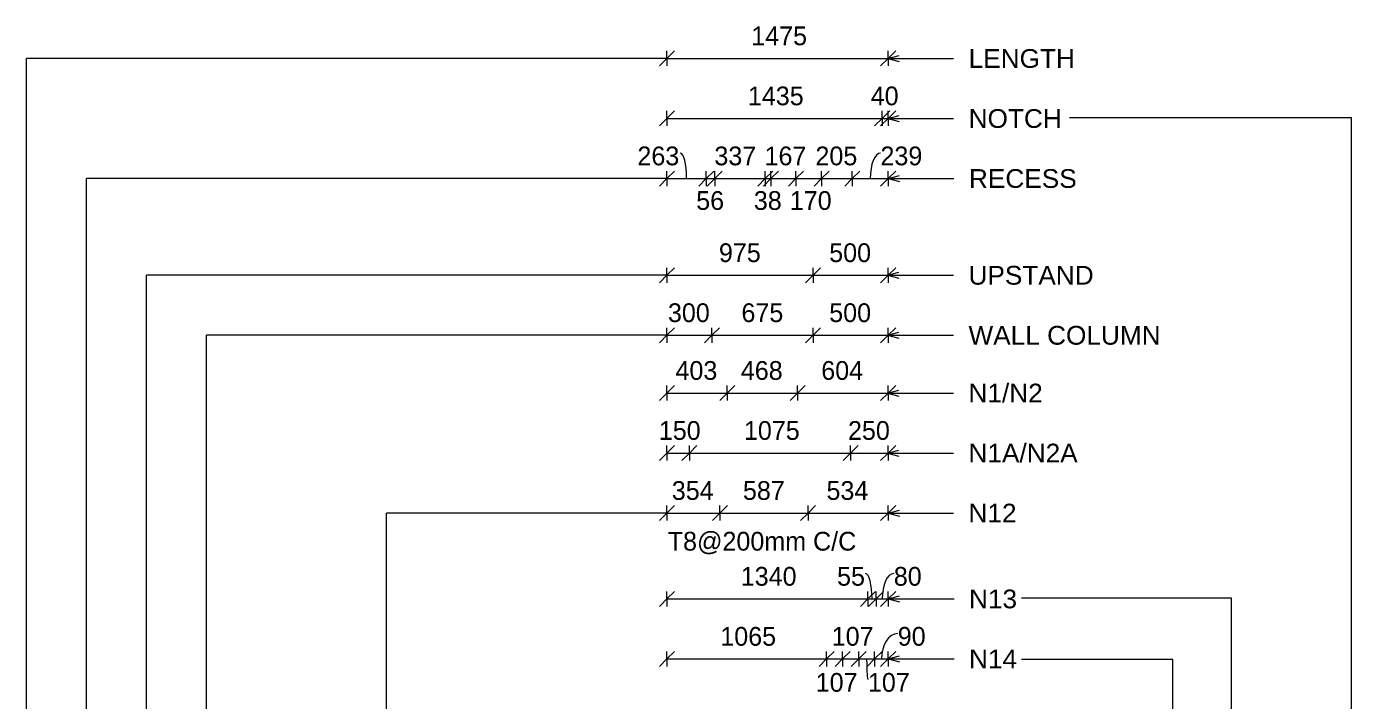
# Model space of a CAD drawing. Header units: millimetres. Extents: x -10946 to 4944, y -2802 to 10650.
# Drawn here: x -10731 to -1901, y 6158 to 10650 of the extents above; entities that cross this region are included whole.
import ezdxf

# ---------------------------------------------------------------- set-up
doc = ezdxf.new("R2010")
doc.units = ezdxf.units.MM
for name, color, linetype, lineweight in [('A-ANNO-DIMS', 211, 'Continuous', 9), ('A-ANNO-DIMS-50', 211, 'Continuous', 9), ('A-DETL-MBND', 5, 'Continuous', 18), ('G-ANNO-TEXT', 231, 'Continuous', 9)]:
    doc.layers.add(name, color=color, linetype=linetype, lineweight=lineweight)
doc.styles.add('Arial_1', font='arial.ttf', dxfattribs={"height": 125})
doc.styles.add('Nirmala UI Semilight', font='NirmalaS.ttf', dxfattribs={"height": 125})
doc.dimstyles.new('Arrow_Filled_-_2_5_NI_UI', dxfattribs={"dimscale": 304.8, "dimtxt": 130.920493, "dimasz": 0.328084, "dimexe": 0.164042, "dimexo": 0.0625, "dimgap": 0.164042, "dimtad": 1, "dimdec": 4, "dimzin": 0, "dimdsep": 46, "dimtxsty": 'Nirmala UI Semilight', "dimblk1": 'OBLIQUE', "dimblk2": 'OBLIQUE', "dimsah": 1, "dimcen": 0.09, "dimazin": 0, "dimtfac": 1, "dimtdec": 4, "dimtix": 1, "dimtmove": 0, "dimatfit": 3, "dimfxl": 0.164042, "dimfxlon": 1, "dimtvp": 1, "dimtolj": 1, "dimtzin": 0, "dimarcsym": 2})
doc.dimstyles.new('Arrow_Filled_-_2_5_NI_UI_1', dxfattribs={"dimscale": 304.8, "dimtxt": 130.920493, "dimasz": 0.328084, "dimexe": 0.164042, "dimexo": 0.0625, "dimgap": 0.164042, "dimtad": 1, "dimdec": 4, "dimzin": 0, "dimdsep": 46, "dimtxsty": 'Nirmala UI Semilight', "dimblk1": 'OBLIQUE', "dimblk2": 'OBLIQUE', "dimsah": 1, "dimcen": 0.09, "dimazin": 0, "dimtfac": 1, "dimtdec": 4, "dimtix": 1, "dimtmove": 2, "dimatfit": 3, "dimfxl": 0.164042, "dimfxlon": 1, "dimtvp": 1, "dimtolj": 1, "dimtzin": 0, "dimarcsym": 2})
doc.dimstyles.new('Arrow_Filled_-_2_5_NI_UI_2', dxfattribs={"dimscale": 304.8, "dimtxt": 130.920493, "dimasz": 0.328084, "dimexe": 0.164042, "dimexo": 0.0625, "dimgap": 0.164042, "dimtad": 1, "dimdec": 4, "dimzin": 0, "dimdsep": 46, "dimtxsty": 'Nirmala UI Semilight', "dimblk1": 'OBLIQUE', "dimblk2": 'OBLIQUE', "dimsah": 1, "dimcen": 0.09, "dimazin": 0, "dimtfac": 1, "dimtdec": 4, "dimtix": 1, "dimtmove": 1, "dimatfit": 3, "dimfxl": 0.164042, "dimfxlon": 1, "dimtvp": 1, "dimtolj": 1, "dimtzin": 0, "dimarcsym": 2})

# ---------------------------------------------------------------- blocks, each defined once
blk = doc.blocks.new('DIMBLOCK4-Elevation Front')
at = {"layer": 'A-ANNO-DIMS-50'}
for p, q in [((-6463.8, 6434.7), (-6413.8, 6484.7)), ((-6463.8, 6434.7), (-6463.8, 6484.7)), ((-5398.8, 6434.7), (-5348.8, 6484.7)), ((-5398.8, 6434.7), (-5398.8, 6484.7)), ((-6463.8, 6434.7), (-6513.8, 6384.7)), ((-6463.8, 6434.7), (-5398.8, 6434.7)), ((-6463.8, 6434.7), (-6463.8, 6384.7)), ((-5398.8, 6434.7), (-5448.8, 6384.7)), ((-5398.8, 6434.7), (-5398.8, 6384.7))]:
    blk.add_line(p, q, dxfattribs=at)
at = {"layer": 'A-ANNO-DIMS-50', "color": 0, "insert": (-6107.5, 6647.8), "char_height": 125, "width": 422.754, "attachment_point": 1, "line_spacing_factor": 1.142579, "style": 'Nirmala UI Semilight'}
blk.add_mtext('1065', dxfattribs=at)
blk = doc.blocks.new('_Oblique')
at = {"color": 0, "linetype": 'ByBlock', "lineweight": -2}
blk.add_line((-0.5, -0.5), (0.5, 0.5), dxfattribs=at)
blk = doc.blocks.new('DIMBLOCK5-Elevation Front')
at = {"layer": 'A-ANNO-DIMS-50'}
for p, q in [((-5398.8, 6434.7), (-5348.8, 6484.7)), ((-5398.8, 6434.7), (-5398.8, 6484.7)), ((-5292.2, 6434.7), (-5242.2, 6484.7)), ((-5292.2, 6434.7), (-5292.2, 6484.7)), ((-5398.8, 6434.7), (-5448.8, 6384.7)), ((-5398.8, 6434.7), (-5292.2, 6434.7)), ((-5398.8, 6434.7), (-5398.8, 6384.7)), ((-5292.2, 6434.7), (-5342.2, 6384.7)), ((-5292.2, 6434.7), (-5292.2, 6384.7))]:
    blk.add_line(p, q, dxfattribs=at)
at = {"layer": 'A-ANNO-DIMS-50', "color": 0, "insert": (-5471.7, 6340.9), "char_height": 125, "width": 302.783, "attachment_point": 1, "line_spacing_factor": 1.142579, "style": 'Nirmala UI Semilight'}
blk.add_mtext('107', dxfattribs=at)
blk = doc.blocks.new('DIMBLOCK6-Elevation Front')
at = {"layer": 'A-ANNO-DIMS-50'}
for p, q in [((-5292.2, 6434.7), (-5242.2, 6484.7)), ((-5292.2, 6434.7), (-5292.2, 6484.7)), ((-5185.4, 6434.7), (-5135.4, 6484.7)), ((-5185.4, 6434.7), (-5185.4, 6484.7)), ((-5292.2, 6434.7), (-5342.2, 6384.7)), ((-5292.2, 6434.7), (-5185.4, 6434.7)), ((-5292.2, 6434.7), (-5292.2, 6384.7)), ((-5185.4, 6434.7), (-5235.4, 6384.7)), ((-5185.4, 6434.7), (-5185.4, 6384.7))]:
    blk.add_line(p, q, dxfattribs=at)
at = {"layer": 'A-ANNO-DIMS-50', "color": 0, "insert": (-5365, 6647.8), "char_height": 125, "width": 302.783, "attachment_point": 1, "line_spacing_factor": 1.142579, "style": 'Nirmala UI Semilight'}
blk.add_mtext('107', dxfattribs=at)
blk = doc.blocks.new('DIMBLOCK7-Elevation Front')
at = {"layer": 'A-ANNO-DIMS-50'}
for p, q in [((-5185.4, 6434.7), (-5135.4, 6484.7)), ((-5185.4, 6434.7), (-5185.4, 6484.7)), ((-5078.8, 6434.7), (-5028.8, 6484.7)), ((-5078.8, 6434.7), (-5078.8, 6484.7)), ((-5185.4, 6434.7), (-5235.4, 6384.7)), ((-5185.4, 6434.7), (-5078.8, 6434.7)), ((-5185.4, 6434.7), (-5185.4, 6384.7)), ((-5078.8, 6434.7), (-5128.8, 6384.7)), ((-5078.8, 6434.7), (-5078.8, 6384.7))]:
    blk.add_line(p, q, dxfattribs=at)
blk.add_ellipse((-5123.7, 6434.7), major_axis=(0, 137.9), ratio=0.061144, start_param=1.570796, end_param=3.141593, dxfattribs=at)
at = {"layer": 'A-ANNO-DIMS-50', "color": 0, "insert": (-5123.7, 6340.9), "char_height": 125, "width": 302.783, "attachment_point": 1, "line_spacing_factor": 1.142579, "style": 'Nirmala UI Semilight'}
blk.add_mtext('107', dxfattribs=at)
blk = doc.blocks.new('DIMBLOCK8-Elevation Front')
at = {"layer": 'A-ANNO-DIMS-50'}
for p, q in [((-5078.8, 6434.7), (-5028.8, 6484.7)), ((-5078.8, 6434.7), (-5078.8, 6484.7)), ((-4988.8, 6434.7), (-4938.8, 6484.7)), ((-4988.8, 6434.7), (-4988.8, 6484.7)), ((-5078.8, 6434.7), (-5128.8, 6384.7)), ((-5078.8, 6434.7), (-4988.8, 6434.7)), ((-5078.8, 6434.7), (-5078.8, 6384.7)), ((-4988.8, 6434.7), (-5038.8, 6384.7)), ((-4988.8, 6434.7), (-4988.8, 6384.7))]:
    blk.add_line(p, q, dxfattribs=at)
blk.add_ellipse((-4924.9, 6434.7), major_axis=(0, 169), ratio=0.644337, start_param=0, end_param=1.570796, dxfattribs=at)
at = {"layer": 'A-ANNO-DIMS-50', "color": 0, "insert": (-4924.9, 6647.8), "char_height": 125, "width": 228.516, "attachment_point": 1, "line_spacing_factor": 1.142579, "style": 'Nirmala UI Semilight'}
blk.add_mtext('90', dxfattribs=at)
blk = doc.blocks.new('DIMBLOCK9-Elevation Front')
at = {"layer": 'A-ANNO-DIMS-50'}
for p, q in [((-6463.8, 6834.7), (-6513.8, 6784.7)), ((-6463.8, 6834.7), (-6413.8, 6884.7)), ((-6463.8, 6834.7), (-6463.8, 6884.7)), ((-6463.8, 6834.7), (-5124, 6834.7)), ((-6463.8, 6834.7), (-6463.8, 6784.7)), ((-5124, 6834.7), (-5174, 6784.7)), ((-5124, 6834.7), (-5074, 6884.7)), ((-5124, 6834.7), (-5124, 6884.7)), ((-5124, 6834.7), (-5124, 6784.7))]:
    blk.add_line(p, q, dxfattribs=at)
at = {"layer": 'A-ANNO-DIMS-50', "color": 0, "insert": (-5971.2, 7047.8), "char_height": 125, "width": 425.611, "attachment_point": 1, "line_spacing_factor": 1.142579, "style": 'Nirmala UI Semilight'}
blk.add_mtext('1340', dxfattribs=at)
blk = doc.blocks.new('DIMBLOCK10-Elevation Front')
at = {"layer": 'A-ANNO-DIMS-50'}
for p, q in [((-5124, 6834.7), (-5174, 6784.7)), ((-5124, 6834.7), (-5074, 6884.7)), ((-5124, 6834.7), (-5124, 6884.7)), ((-5124, 6834.7), (-5068.8, 6834.7)), ((-5124, 6834.7), (-5124, 6784.7)), ((-5068.8, 6834.7), (-5118.8, 6784.7)), ((-5068.8, 6834.7), (-5018.8, 6884.7)), ((-5068.8, 6834.7), (-5068.8, 6884.7)), ((-5068.8, 6834.7), (-5068.8, 6784.7))]:
    blk.add_line(p, q, dxfattribs=at)
blk.add_ellipse((-5138.8, 6834.7), major_axis=(0, 169), ratio=0.25111, start_param=4.712389, end_param=6.283185, dxfattribs=at)
at = {"layer": 'A-ANNO-DIMS-50', "color": 0, "insert": (-5329.3, 7047.8), "char_height": 125, "width": 228.516, "attachment_point": 1, "line_spacing_factor": 1.142579, "style": 'Nirmala UI Semilight'}
blk.add_mtext('55', dxfattribs=at)
blk = doc.blocks.new('DIMBLOCK11-Elevation Front')
at = {"layer": 'A-ANNO-DIMS-50'}
for p, q in [((-5068.8, 6834.7), (-5118.8, 6784.7)), ((-5068.8, 6834.7), (-5018.8, 6884.7)), ((-5068.8, 6834.7), (-5068.8, 6884.7)), ((-5068.8, 6834.7), (-4988.8, 6834.7)), ((-5068.8, 6834.7), (-5068.8, 6784.7)), ((-4988.8, 6834.7), (-5038.8, 6784.7)), ((-4988.8, 6834.7), (-4938.8, 6884.7)), ((-4988.8, 6834.7), (-4988.8, 6884.7)), ((-4988.8, 6834.7), (-4988.8, 6784.7))]:
    blk.add_line(p, q, dxfattribs=at)
blk.add_ellipse((-4951.3, 6834.7), major_axis=(0, 169), ratio=0.45881, start_param=0, end_param=1.570796, dxfattribs=at)
at = {"layer": 'A-ANNO-DIMS-50', "color": 0, "insert": (-4951.3, 7047.8), "char_height": 125, "width": 228.516, "attachment_point": 1, "line_spacing_factor": 1.142579, "style": 'Nirmala UI Semilight'}
blk.add_mtext('80', dxfattribs=at)
blk = doc.blocks.new('DIMBLOCK12-Elevation Front')
at = {"layer": 'A-ANNO-DIMS-50'}
for p, q in [((-6463.8, 7406.6), (-6413.8, 7456.6)), ((-6463.8, 7406.6), (-6463.8, 7456.6)), ((-6109.8, 7406.6), (-6059.8, 7456.6)), ((-6109.8, 7406.6), (-6109.8, 7456.6)), ((-6463.8, 7406.6), (-6513.8, 7356.6)), ((-6463.8, 7406.6), (-6109.8, 7406.6)), ((-6463.8, 7406.6), (-6463.8, 7356.6)), ((-6109.8, 7406.6), (-6159.8, 7356.6)), ((-6109.8, 7406.6), (-6109.8, 7356.6))]:
    blk.add_line(p, q, dxfattribs=at)
at = {"layer": 'A-ANNO-DIMS-50', "color": 0, "insert": (-6430.8, 7619.7), "char_height": 125, "width": 345.63, "attachment_point": 1, "line_spacing_factor": 1.142579, "style": 'Nirmala UI Semilight'}
blk.add_mtext('354', dxfattribs=at)
blk = doc.blocks.new('DIMBLOCK13-Elevation Front')
at = {"layer": 'A-ANNO-DIMS-50'}
for p, q in [((-6109.8, 7406.6), (-6059.8, 7456.6)), ((-6109.8, 7406.6), (-6109.8, 7456.6)), ((-5522.7, 7406.6), (-5472.7, 7456.6)), ((-5522.7, 7406.6), (-5522.7, 7456.6)), ((-6109.8, 7406.6), (-6159.8, 7356.6)), ((-6109.8, 7406.6), (-5522.7, 7406.6)), ((-6109.8, 7406.6), (-6109.8, 7356.6)), ((-5522.7, 7406.6), (-5572.7, 7356.6)), ((-5522.7, 7406.6), (-5522.7, 7356.6))]:
    blk.add_line(p, q, dxfattribs=at)
at = {"layer": 'A-ANNO-DIMS-50', "color": 0, "char_height": 125, "attachment_point": 1, "line_spacing_factor": 1.142579, "style": 'Nirmala UI Semilight'}
for s, insert, width in [('587', (-5956.7, 7619.7), 337.061), ('T8@200mm C/C', (-6457.8, 7281.7), 1539.625)]:
    blk.add_mtext(s, dxfattribs=dict(at, insert=insert, width=width))
blk = doc.blocks.new('DIMBLOCK14-Elevation Front')
at = {"layer": 'A-ANNO-DIMS-50'}
for p, q in [((-5522.7, 7406.6), (-5472.7, 7456.6)), ((-5522.7, 7406.6), (-5522.7, 7456.6)), ((-4988.8, 7406.6), (-4938.8, 7456.6)), ((-4988.8, 7406.6), (-4988.8, 7456.6)), ((-5522.7, 7406.6), (-5572.7, 7356.6)), ((-5522.7, 7406.6), (-4988.8, 7406.6)), ((-5522.7, 7406.6), (-5522.7, 7356.6)), ((-4988.8, 7406.6), (-5038.8, 7356.6)), ((-4988.8, 7406.6), (-4988.8, 7356.6))]:
    blk.add_line(p, q, dxfattribs=at)
at = {"layer": 'A-ANNO-DIMS-50', "color": 0, "insert": (-5399.8, 7619.7), "char_height": 125, "width": 345.63, "attachment_point": 1, "line_spacing_factor": 1.142579, "style": 'Nirmala UI Semilight'}
blk.add_mtext('534', dxfattribs=at)
blk = doc.blocks.new('DIMBLOCK15-Elevation Front')
at = {"layer": 'A-ANNO-DIMS-50'}
for p, q in [((-6463.8, 7806.6), (-6513.8, 7756.6)), ((-6463.8, 7806.6), (-6413.8, 7856.6)), ((-6463.8, 7806.6), (-6463.8, 7856.6)), ((-6463.8, 7806.6), (-6313.8, 7806.6)), ((-6463.8, 7806.6), (-6463.8, 7756.6)), ((-6313.8, 7806.6), (-6363.8, 7756.6)), ((-6313.8, 7806.6), (-6263.8, 7856.6)), ((-6313.8, 7806.6), (-6313.8, 7856.6)), ((-6313.8, 7806.6), (-6313.8, 7756.6))]:
    blk.add_line(p, q, dxfattribs=at)
at = {"layer": 'A-ANNO-DIMS-50', "color": 0, "insert": (-6517.3, 8019.7), "char_height": 125, "width": 308.496, "attachment_point": 1, "line_spacing_factor": 1.142579, "style": 'Nirmala UI Semilight'}
blk.add_mtext('150', dxfattribs=at)
blk = doc.blocks.new('DIMBLOCK16-Elevation Front')
at = {"layer": 'A-ANNO-DIMS-50'}
for p, q in [((-6313.8, 7806.6), (-6363.8, 7756.6)), ((-6313.8, 7806.6), (-6263.8, 7856.6)), ((-6313.8, 7806.6), (-6313.8, 7856.6)), ((-6313.8, 7806.6), (-5238.8, 7806.6)), ((-6313.8, 7806.6), (-6313.8, 7756.6)), ((-5238.8, 7806.6), (-5288.8, 7756.6)), ((-5238.8, 7806.6), (-5188.8, 7856.6)), ((-5238.8, 7806.6), (-5238.8, 7856.6)), ((-5238.8, 7806.6), (-5238.8, 7756.6))]:
    blk.add_line(p, q, dxfattribs=at)
at = {"layer": 'A-ANNO-DIMS-50', "color": 0, "insert": (-5950.1, 8019.7), "char_height": 125, "width": 417.041, "attachment_point": 1, "line_spacing_factor": 1.142579, "style": 'Nirmala UI Semilight'}
blk.add_mtext('1075', dxfattribs=at)
blk = doc.blocks.new('DIMBLOCK17-Elevation Front')
at = {"layer": 'A-ANNO-DIMS-50'}
for p, q in [((-5238.8, 7806.6), (-5288.8, 7756.6)), ((-5238.8, 7806.6), (-5188.8, 7856.6)), ((-5238.8, 7806.6), (-5238.8, 7856.6)), ((-5238.8, 7806.6), (-4988.8, 7806.6)), ((-5238.8, 7806.6), (-5238.8, 7756.6)), ((-4988.8, 7806.6), (-5038.8, 7756.6)), ((-4988.8, 7806.6), (-4938.8, 7856.6)), ((-4988.8, 7806.6), (-4988.8, 7856.6)), ((-4988.8, 7806.6), (-4988.8, 7756.6))]:
    blk.add_line(p, q, dxfattribs=at)
at = {"layer": 'A-ANNO-DIMS-50', "color": 0, "insert": (-5256.6, 8019.7), "char_height": 125, "width": 342.774, "attachment_point": 1, "line_spacing_factor": 1.142579, "style": 'Nirmala UI Semilight'}
blk.add_mtext('250', dxfattribs=at)
blk = doc.blocks.new('DIMBLOCK18-Elevation Front')
at = {"layer": 'A-ANNO-DIMS-50'}
for p, q in [((-6463.8, 8206.6), (-6413.8, 8256.6)), ((-6463.8, 8206.6), (-6463.8, 8256.6)), ((-6060.8, 8206.6), (-6010.8, 8256.6)), ((-6060.8, 8206.6), (-6060.8, 8256.6)), ((-6463.8, 8206.6), (-6513.8, 8156.6)), ((-6463.8, 8206.6), (-6060.8, 8206.6)), ((-6463.8, 8206.6), (-6463.8, 8156.6)), ((-6060.8, 8206.6), (-6110.8, 8156.6)), ((-6060.8, 8206.6), (-6060.8, 8156.6))]:
    blk.add_line(p, q, dxfattribs=at)
at = {"layer": 'A-ANNO-DIMS-50', "color": 0, "insert": (-6406.3, 8419.7), "char_height": 125, "width": 345.63, "attachment_point": 1, "line_spacing_factor": 1.142579, "style": 'Nirmala UI Semilight'}
blk.add_mtext('403', dxfattribs=at)
blk = doc.blocks.new('DIMBLOCK19-Elevation Front')
at = {"layer": 'A-ANNO-DIMS-50'}
for p, q in [((-6060.8, 8206.6), (-6010.8, 8256.6)), ((-6060.8, 8206.6), (-6060.8, 8256.6)), ((-5592.8, 8206.6), (-5542.8, 8256.6)), ((-5592.8, 8206.6), (-5592.8, 8256.6)), ((-6060.8, 8206.6), (-6110.8, 8156.6)), ((-6060.8, 8206.6), (-5592.8, 8206.6)), ((-6060.8, 8206.6), (-6060.8, 8156.6)), ((-5592.8, 8206.6), (-5642.8, 8156.6)), ((-5592.8, 8206.6), (-5592.8, 8156.6))]:
    blk.add_line(p, q, dxfattribs=at)
at = {"layer": 'A-ANNO-DIMS-50', "color": 0, "insert": (-5970.8, 8419.7), "char_height": 125, "width": 345.63, "attachment_point": 1, "line_spacing_factor": 1.142579, "style": 'Nirmala UI Semilight'}
blk.add_mtext('468', dxfattribs=at)
blk = doc.blocks.new('DIMBLOCK20-Elevation Front')
at = {"layer": 'A-ANNO-DIMS-50'}
for p, q in [((-5592.8, 8206.6), (-5542.8, 8256.6)), ((-5592.8, 8206.6), (-5592.8, 8256.6)), ((-4988.8, 8206.6), (-4938.8, 8256.6)), ((-4988.8, 8206.6), (-4988.8, 8256.6)), ((-5592.8, 8206.6), (-5642.8, 8156.6)), ((-5592.8, 8206.6), (-4988.8, 8206.6)), ((-5592.8, 8206.6), (-5592.8, 8156.6)), ((-4988.8, 8206.6), (-5038.8, 8156.6)), ((-4988.8, 8206.6), (-4988.8, 8156.6))]:
    blk.add_line(p, q, dxfattribs=at)
at = {"layer": 'A-ANNO-DIMS-50', "color": 0, "insert": (-5434.8, 8419.7), "char_height": 125, "width": 345.63, "attachment_point": 1, "line_spacing_factor": 1.142579, "style": 'Nirmala UI Semilight'}
blk.add_mtext('604', dxfattribs=at)
blk = doc.blocks.new('DIMBLOCK21-Elevation Front')
at = {"layer": 'A-ANNO-DIMS-50'}
for p, q in [((-6463.8, 8591.5), (-6513.8, 8541.5)), ((-6463.8, 8591.5), (-6413.8, 8641.5)), ((-6463.8, 8591.5), (-6463.8, 8641.5)), ((-6463.8, 8591.5), (-6163.8, 8591.5)), ((-6463.8, 8591.5), (-6463.8, 8541.5)), ((-6163.8, 8591.5), (-6213.8, 8541.5)), ((-6163.8, 8591.5), (-6113.8, 8641.5)), ((-6163.8, 8591.5), (-6163.8, 8641.5)), ((-6163.8, 8591.5), (-6163.8, 8541.5))]:
    blk.add_line(p, q, dxfattribs=at)
at = {"layer": 'A-ANNO-DIMS-50', "color": 0, "insert": (-6456.6, 8804.6), "char_height": 125, "width": 342.774, "attachment_point": 1, "line_spacing_factor": 1.142579, "style": 'Nirmala UI Semilight'}
blk.add_mtext('300', dxfattribs=at)
blk = doc.blocks.new('DIMBLOCK22-Elevation Front')
at = {"layer": 'A-ANNO-DIMS-50'}
for p, q in [((-6163.8, 8591.5), (-6213.8, 8541.5)), ((-6163.8, 8591.5), (-6113.8, 8641.5)), ((-6163.8, 8591.5), (-6163.8, 8641.5)), ((-6163.8, 8591.5), (-5488.8, 8591.5)), ((-6163.8, 8591.5), (-6163.8, 8541.5)), ((-5488.8, 8591.5), (-5538.8, 8541.5)), ((-5488.8, 8591.5), (-5438.8, 8641.5)), ((-5488.8, 8591.5), (-5488.8, 8641.5)), ((-5488.8, 8591.5), (-5488.8, 8541.5))]:
    blk.add_line(p, q, dxfattribs=at)
at = {"layer": 'A-ANNO-DIMS-50', "color": 0, "insert": (-5966.7, 8804.6), "char_height": 125, "width": 337.061, "attachment_point": 1, "line_spacing_factor": 1.142579, "style": 'Nirmala UI Semilight'}
blk.add_mtext('675', dxfattribs=at)
blk = doc.blocks.new('DIMBLOCK23-Elevation Front')
at = {"layer": 'A-ANNO-DIMS-50'}
for p, q in [((-5488.8, 8591.5), (-5538.8, 8541.5)), ((-5488.8, 8591.5), (-5438.8, 8641.5)), ((-5488.8, 8591.5), (-5488.8, 8641.5)), ((-5488.8, 8591.5), (-4988.8, 8591.5)), ((-5488.8, 8591.5), (-5488.8, 8541.5)), ((-4988.8, 8591.5), (-5038.8, 8541.5)), ((-4988.8, 8591.5), (-4938.8, 8641.5)), ((-4988.8, 8591.5), (-4988.8, 8641.5)), ((-4988.8, 8591.5), (-4988.8, 8541.5))]:
    blk.add_line(p, q, dxfattribs=at)
at = {"layer": 'A-ANNO-DIMS-50', "color": 0, "insert": (-5381.6, 8804.6), "char_height": 125, "width": 342.774, "attachment_point": 1, "line_spacing_factor": 1.142579, "style": 'Nirmala UI Semilight'}
blk.add_mtext('500', dxfattribs=at)
blk = doc.blocks.new('DIMBLOCK24-Elevation Front')
at = {"layer": 'A-ANNO-DIMS-50'}
for p, q in [((-6463.8, 9636.5), (-6513.8, 9586.5)), ((-6463.8, 9636.5), (-6413.8, 9686.5)), ((-6463.8, 9636.5), (-6463.8, 9686.5)), ((-6463.8, 9636.5), (-6200.8, 9636.5)), ((-6463.8, 9636.5), (-6463.8, 9586.5)), ((-6200.8, 9636.5), (-6250.8, 9586.5)), ((-6200.8, 9636.5), (-6150.8, 9686.5)), ((-6200.8, 9636.5), (-6200.8, 9686.5)), ((-6200.8, 9636.5), (-6200.8, 9586.5))]:
    blk.add_line(p, q, dxfattribs=at)
blk.add_ellipse((-6374.2, 9636.5), major_axis=(0, 169), ratio=0.24829, start_param=4.712389, end_param=6.283185, dxfattribs=at)
at = {"layer": 'A-ANNO-DIMS-50', "color": 0, "insert": (-6659.9, 9849.6), "char_height": 125, "width": 342.774, "attachment_point": 1, "line_spacing_factor": 1.142579, "style": 'Nirmala UI Semilight'}
blk.add_mtext('263', dxfattribs=at)
blk = doc.blocks.new('DIMBLOCK25-Elevation Front')
at = {"layer": 'A-ANNO-DIMS-50'}
for p, q in [((-6200.8, 9636.5), (-6250.8, 9586.5)), ((-6200.8, 9636.5), (-6150.8, 9686.5)), ((-6200.8, 9636.5), (-6200.8, 9686.5)), ((-6200.8, 9636.5), (-6144.9, 9636.5)), ((-6200.8, 9636.5), (-6200.8, 9586.5)), ((-6144.9, 9636.5), (-6194.9, 9586.5)), ((-6144.9, 9636.5), (-6094.9, 9686.5)), ((-6144.9, 9636.5), (-6144.9, 9686.5)), ((-6144.9, 9636.5), (-6144.9, 9586.5))]:
    blk.add_line(p, q, dxfattribs=at)
at = {"layer": 'A-ANNO-DIMS-50', "color": 0, "insert": (-6268.1, 9552.3), "char_height": 125, "width": 228.516, "attachment_point": 1, "line_spacing_factor": 1.142579, "style": 'Nirmala UI Semilight'}
blk.add_mtext('56', dxfattribs=at)
blk = doc.blocks.new('DIMBLOCK26-Elevation Front')
at = {"layer": 'A-ANNO-DIMS-50'}
for p, q in [((-6144.9, 9636.5), (-6194.9, 9586.5)), ((-6144.9, 9636.5), (-6094.9, 9686.5)), ((-6144.9, 9636.5), (-6144.9, 9686.5)), ((-6144.9, 9636.5), (-5808, 9636.5)), ((-6144.9, 9636.5), (-6144.9, 9586.5)), ((-5808, 9636.5), (-5858, 9586.5)), ((-5808, 9636.5), (-5758, 9686.5)), ((-5808, 9636.5), (-5808, 9686.5)), ((-5808, 9636.5), (-5808, 9586.5))]:
    blk.add_line(p, q, dxfattribs=at)
at = {"layer": 'A-ANNO-DIMS-50', "color": 0, "insert": (-6146.9, 9849.6), "char_height": 125, "width": 337.061, "attachment_point": 1, "line_spacing_factor": 1.142579, "style": 'Nirmala UI Semilight'}
blk.add_mtext('337', dxfattribs=at)
blk = doc.blocks.new('DIMBLOCK27-Elevation Front')
at = {"layer": 'A-ANNO-DIMS-50'}
for p, q in [((-5808, 9636.5), (-5858, 9586.5)), ((-5769.9, 9636.5), (-5819.9, 9586.5)), ((-5808, 9636.5), (-5758, 9686.5)), ((-5808, 9636.5), (-5808, 9686.5)), ((-5808, 9636.5), (-5769.9, 9636.5)), ((-5808, 9636.5), (-5808, 9586.5)), ((-5769.9, 9636.5), (-5719.9, 9686.5)), ((-5769.9, 9636.5), (-5769.9, 9686.5)), ((-5769.9, 9636.5), (-5769.9, 9586.5))]:
    blk.add_line(p, q, dxfattribs=at)
at = {"layer": 'A-ANNO-DIMS-50', "color": 0, "insert": (-5884.2, 9552.3), "char_height": 125, "width": 228.516, "attachment_point": 1, "line_spacing_factor": 1.142579, "style": 'Nirmala UI Semilight'}
blk.add_mtext('38', dxfattribs=at)
blk = doc.blocks.new('DIMBLOCK28-Elevation Front')
at = {"layer": 'A-ANNO-DIMS-50'}
for p, q in [((-5769.9, 9636.5), (-5819.9, 9586.5)), ((-5769.9, 9636.5), (-5719.9, 9686.5)), ((-5769.9, 9636.5), (-5769.9, 9686.5)), ((-5769.9, 9636.5), (-5603.2, 9636.5)), ((-5769.9, 9636.5), (-5769.9, 9586.5)), ((-5603.2, 9636.5), (-5653.2, 9586.5)), ((-5603.2, 9636.5), (-5553.2, 9686.5)), ((-5603.2, 9636.5), (-5603.2, 9686.5)), ((-5603.2, 9636.5), (-5603.2, 9586.5))]:
    blk.add_line(p, q, dxfattribs=at)
at = {"layer": 'A-ANNO-DIMS-50', "color": 0, "insert": (-5812.7, 9849.6), "char_height": 125, "width": 302.783, "attachment_point": 1, "line_spacing_factor": 1.142579, "style": 'Nirmala UI Semilight'}
blk.add_mtext('167', dxfattribs=at)
blk = doc.blocks.new('DIMBLOCK29-Elevation Front')
at = {"layer": 'A-ANNO-DIMS-50'}
for p, q in [((-5603.2, 9636.5), (-5653.2, 9586.5)), ((-5603.2, 9636.5), (-5553.2, 9686.5)), ((-5603.2, 9636.5), (-5603.2, 9686.5)), ((-5603.2, 9636.5), (-5433, 9636.5)), ((-5603.2, 9636.5), (-5603.2, 9586.5)), ((-5433, 9636.5), (-5483, 9586.5)), ((-5433, 9636.5), (-5383, 9686.5)), ((-5433, 9636.5), (-5433, 9686.5)), ((-5433, 9636.5), (-5433, 9586.5))]:
    blk.add_line(p, q, dxfattribs=at)
at = {"layer": 'A-ANNO-DIMS-50', "color": 0, "insert": (-5644.3, 9552.3), "char_height": 125, "width": 302.783, "attachment_point": 1, "line_spacing_factor": 1.142579, "style": 'Nirmala UI Semilight'}
blk.add_mtext('170', dxfattribs=at)
blk = doc.blocks.new('DIMBLOCK30-Elevation Front')
at = {"layer": 'A-ANNO-DIMS-50'}
for p, q in [((-5433, 9636.5), (-5483, 9586.5)), ((-5433, 9636.5), (-5383, 9686.5)), ((-5433, 9636.5), (-5433, 9686.5)), ((-5433, 9636.5), (-5228.2, 9636.5)), ((-5433, 9636.5), (-5433, 9586.5)), ((-5228.2, 9636.5), (-5278.2, 9586.5)), ((-5228.2, 9636.5), (-5178.2, 9686.5)), ((-5228.2, 9636.5), (-5228.2, 9686.5)), ((-5228.2, 9636.5), (-5228.2, 9586.5))]:
    blk.add_line(p, q, dxfattribs=at)
at = {"layer": 'A-ANNO-DIMS-50', "color": 0, "insert": (-5473.4, 9849.6), "char_height": 125, "width": 342.774, "attachment_point": 1, "line_spacing_factor": 1.142579, "style": 'Nirmala UI Semilight'}
blk.add_mtext('205', dxfattribs=at)
blk = doc.blocks.new('DIMBLOCK31-Elevation Front')
at = {"layer": 'A-ANNO-DIMS-50'}
for p, q in [((-5228.2, 9636.5), (-5278.2, 9586.5)), ((-5228.2, 9636.5), (-5178.2, 9686.5)), ((-5228.2, 9636.5), (-5228.2, 9686.5)), ((-5228.2, 9636.5), (-4988.8, 9636.5)), ((-5228.2, 9636.5), (-5228.2, 9586.5)), ((-4988.8, 9636.5), (-5038.8, 9586.5)), ((-4988.8, 9636.5), (-4938.8, 9686.5)), ((-4988.8, 9636.5), (-4988.8, 9686.5)), ((-4988.8, 9636.5), (-4988.8, 9586.5))]:
    blk.add_line(p, q, dxfattribs=at)
blk.add_ellipse((-5040.2, 9636.5), major_axis=(0, 169), ratio=0.404055, start_param=0, end_param=1.570796, dxfattribs=at)
at = {"layer": 'A-ANNO-DIMS-50', "color": 0, "insert": (-5040.2, 9849.6), "char_height": 125, "width": 342.774, "attachment_point": 1, "line_spacing_factor": 1.142579, "style": 'Nirmala UI Semilight'}
blk.add_mtext('239', dxfattribs=at)
blk = doc.blocks.new('DIMBLOCK32-Elevation Front')
at = {"layer": 'A-ANNO-DIMS-50'}
for p, q in [((-6463.8, 10036.5), (-6413.8, 10086.5)), ((-6463.8, 10036.5), (-6463.8, 10086.5)), ((-5028.8, 10036.5), (-4978.8, 10086.5)), ((-5028.8, 10036.5), (-5028.8, 10086.5)), ((-6463.8, 10036.5), (-6513.8, 9986.5)), ((-6463.8, 10036.5), (-5028.8, 10036.5)), ((-6463.8, 10036.5), (-6463.8, 9986.5)), ((-5028.8, 10036.5), (-5078.8, 9986.5)), ((-5028.8, 10036.5), (-5028.8, 9986.5))]:
    blk.add_line(p, q, dxfattribs=at)
at = {"layer": 'A-ANNO-DIMS-50', "color": 0, "insert": (-5923.6, 10249.6), "char_height": 125, "width": 425.611, "attachment_point": 1, "line_spacing_factor": 1.142579, "style": 'Nirmala UI Semilight'}
blk.add_mtext('1435', dxfattribs=at)
blk = doc.blocks.new('DIMBLOCK33-Elevation Front')
at = {"layer": 'A-ANNO-DIMS-50'}
for p, q in [((-5028.8, 10036.5), (-4978.8, 10086.5)), ((-5028.8, 10036.5), (-5028.8, 10086.5)), ((-4988.8, 10036.5), (-4938.8, 10086.5)), ((-4988.8, 10036.5), (-4988.8, 10086.5)), ((-5028.8, 10036.5), (-5078.8, 9986.5)), ((-4988.8, 10036.5), (-5038.8, 9986.5)), ((-5028.8, 10036.5), (-4988.8, 10036.5)), ((-5028.8, 10036.5), (-5028.8, 9986.5)), ((-4988.8, 10036.5), (-4988.8, 9986.5))]:
    blk.add_line(p, q, dxfattribs=at)
at = {"layer": 'A-ANNO-DIMS-50', "color": 0, "insert": (-5105.2, 10249.6), "char_height": 125, "width": 231.372, "attachment_point": 1, "line_spacing_factor": 1.142579, "style": 'Nirmala UI Semilight'}
blk.add_mtext('40', dxfattribs=at)
blk = doc.blocks.new('DIMBLOCK34-Elevation Front')
at = {"layer": 'A-ANNO-DIMS-50'}
for p, q in [((-6463.8, 10436.5), (-6513.8, 10386.5)), ((-6463.8, 10436.5), (-6413.8, 10486.5)), ((-6463.8, 10436.5), (-6463.8, 10486.5)), ((-6463.8, 10436.5), (-4988.8, 10436.5)), ((-6463.8, 10436.5), (-6463.8, 10386.5)), ((-4988.8, 10436.5), (-5038.8, 10386.5)), ((-4988.8, 10436.5), (-4938.8, 10486.5)), ((-4988.8, 10436.5), (-4988.8, 10486.5)), ((-4988.8, 10436.5), (-4988.8, 10386.5))]:
    blk.add_line(p, q, dxfattribs=at)
at = {"layer": 'A-ANNO-DIMS-50', "color": 0, "insert": (-5901.3, 10649.6), "char_height": 125, "width": 419.898, "attachment_point": 1, "line_spacing_factor": 1.142579, "style": 'Nirmala UI Semilight'}
blk.add_mtext('1475', dxfattribs=at)
blk = doc.blocks.new('DIMBLOCK109-Elevation Front')
at = {"layer": 'A-ANNO-DIMS-50'}
for p, q in [((-6463.8, 8991.5), (-6413.8, 9041.5)), ((-6463.8, 8991.5), (-6463.8, 9041.5)), ((-5488.8, 8991.5), (-5438.8, 9041.5)), ((-5488.8, 8991.5), (-5488.8, 9041.5)), ((-6463.8, 8991.5), (-6513.8, 8941.5)), ((-6463.8, 8991.5), (-5488.8, 8991.5)), ((-6463.8, 8991.5), (-6463.8, 8941.5)), ((-5488.8, 8991.5), (-5538.8, 8941.5)), ((-5488.8, 8991.5), (-5488.8, 8941.5))]:
    blk.add_line(p, q, dxfattribs=at)
at = {"layer": 'A-ANNO-DIMS-50', "color": 0, "insert": (-6116.7, 9204.6), "char_height": 125, "width": 337.061, "attachment_point": 1, "line_spacing_factor": 1.142579, "style": 'Nirmala UI Semilight'}
blk.add_mtext('975', dxfattribs=at)
blk = doc.blocks.new('DIMBLOCK110-Elevation Front')
at = {"layer": 'A-ANNO-DIMS-50'}
for p, q in [((-5488.8, 8991.5), (-5438.8, 9041.5)), ((-5488.8, 8991.5), (-5488.8, 9041.5)), ((-4988.8, 8991.5), (-4938.8, 9041.5)), ((-4988.8, 8991.5), (-4988.8, 9041.5)), ((-5488.8, 8991.5), (-5538.8, 8941.5)), ((-5488.8, 8991.5), (-4988.8, 8991.5)), ((-5488.8, 8991.5), (-5488.8, 8941.5)), ((-4988.8, 8991.5), (-5038.8, 8941.5)), ((-4988.8, 8991.5), (-4988.8, 8941.5))]:
    blk.add_line(p, q, dxfattribs=at)
at = {"layer": 'A-ANNO-DIMS-50', "color": 0, "insert": (-5381.6, 9204.6), "char_height": 125, "width": 342.774, "attachment_point": 1, "line_spacing_factor": 1.142579, "style": 'Nirmala UI Semilight'}
blk.add_mtext('500', dxfattribs=at)

msp = doc.modelspace()

# ---------------------------------------------------------------- linework, layer by layer
at = {"layer": 'A-DETL-MBND'}
for p, q in [((-10731.44889, 3700), (-10731.44889, 10436.46419)), ((-6463.80383, 10436.46419), (-10731.44889, 10436.46419)), ((-1900.87287, 10040), (-3780.87287, 10040)), ((-1900.87287, 3700), (-1900.87287, 10040)), ((-10331.44889, 3700), (-10331.44889, 9636.46419)), ((-6463.80383, 9636.46419), (-10331.44889, 9636.46419)), ((-9931.44889, 3700), (-9931.44889, 8991.46419)), ((-6463.80383, 8991.46419), (-9931.44889, 8991.46419)), ((-9531.44889, 3700), (-9531.44889, 8591.46419)), ((-6463.80383, 8591.46419), (-9531.44889, 8591.46419)), ((-8331.44889, 3700), (-8331.44889, 7406.62863)), ((-6463.80383, 7406.62863), (-8331.44889, 7406.62863)), ((-2700.87287, 6840), (-4100.87287, 6840)), ((-2700.87287, 3700), (-2700.87287, 6840)), ((-3091.44889, 6430), (-4100.87287, 6430)), ((-3091.44889, 3700), (-3091.44889, 6430))]:
    msp.add_line(p, q, dxfattribs=at)
at = {"layer": 'G-ANNO-TEXT', "color": 7}
for p, q in [((-4991.30874, 10436.41097), (-4916.30895, 10456.50795)), ((-4991.30874, 10436.41097), (-4552.46347, 10436.41556)), ((-4991.30874, 10436.41097), (-4916.30853, 10416.31557)), ((-4991.30456, 10036.41097), (-4916.30477, 10056.50795)), ((-4991.30456, 10036.41097), (-4552.45929, 10036.41556)), ((-4991.30456, 10036.41097), (-4916.30435, 10016.31557)), ((-4989.11288, 9636.41097), (-4914.11309, 9656.50795)), ((-4989.11288, 9636.41097), (-4550.26761, 9636.41556)), ((-4989.11288, 9636.41097), (-4914.11267, 9616.31557)), ((-4992.38995, 8991.56722), (-4917.39016, 9011.6642)), ((-4992.38995, 8991.56722), (-4553.54468, 8991.57181)), ((-4992.38995, 8991.56722), (-4917.38974, 8971.47182)), ((-4992.38995, 8591.56722), (-4917.39016, 8611.6642)), ((-4992.38995, 8591.56722), (-4553.54468, 8591.57181)), ((-4992.38995, 8591.56722), (-4917.38974, 8571.47182)), ((-4992.38577, 8206.56722), (-4917.38598, 8226.6642)), ((-4992.38577, 8206.56722), (-4553.54003, 8206.57181)), ((-4992.38577, 8206.56722), (-4917.38556, 8186.47182)), ((-4992.38159, 7806.56722), (-4917.3818, 7826.6642)), ((-4992.38159, 7806.56722), (-4553.53585, 7806.57181)), ((-4992.38159, 7806.56722), (-4917.38138, 7786.47182)), ((-4987.99948, 7406.56727), (-4912.99969, 7426.66424)), ((-4987.99948, 7406.56727), (-4553.53168, 7406.57181)), ((-4987.99948, 7406.56727), (-4912.99927, 7386.47186)), ((-4988.84218, 6834.70211), (-4913.84239, 6854.79908)), ((-4988.84218, 6834.70211), (-4549.99645, 6834.70669)), ((-4988.84218, 6834.70211), (-4913.84197, 6814.6067)), ((-4988.84218, 6434.70211), (-4913.84239, 6454.79908)), ((-4988.84218, 6434.70211), (-4549.99645, 6434.70669)), ((-4988.84218, 6434.70211), (-4913.84197, 6414.6067))]:
    msp.add_line(p, q, dxfattribs=at)

# ---------------------------------------------------------------- texts
at = {"layer": 'G-ANNO-TEXT', "color": 7, "char_height": 125, "attachment_point": 1, "rotation": 0.000598648, "style": 'Arial_1'}
for s, insert, width in [('LENGTH', (-4452.46412, 10498.9166), 857.805625), ('NOTCH', (-4452.45995, 10098.9166), 753.58625), ('RECESS', (-4450.26827, 9698.9166), 865.8225), ('UPSTAND', (-4453.54534, 9054.07285), 1010.12625), ('WALL COLUMN', (-4453.54534, 8654.07285), 1551.2653125), ('N1/N2', (-4453.54069, 8269.07285), 597.2571875), ('N1A/N2A', (-4453.53651, 7869.07285), 877.8478125), ('N12', (-4453.53233, 7469.07285), 384.81), ('N13', (-4449.9971, 6897.20774), 384.81), ('N14', (-4449.9971, 6497.20774), 384.81)]:
    msp.add_mtext(s, dxfattribs=dict(at, insert=insert, width=width))

# ---------------------------------------------------------------- dimensions: what is measured, and where the dimension line sits
at = {"layer": 'A-ANNO-DIMS'}
for base, p1, p2, override, picture, middle in [((-4988.80383, 10436.46419), (-6463.80383, 10386.46419), (-4988.80383, 10386.46419), {"dimpost": '<>', "dimfxl": 1475}, 'DIMBLOCK34-Elevation Front', (-5726.30383, 10551.40492)), ((-5028.80383, 10036.46419), (-6463.80383, 9986.46419), (-5028.80383, 9986.46419), {"dimpost": '<>', "dimfxl": 1435}, 'DIMBLOCK32-Elevation Front', (-5746.30383, 10151.4485)), ((-4988.80383, 10036.46419), (-5028.80383, 9986.46419), (-4988.80383, 9986.46419), {"dimpost": '<>', "dimfxl": 40}, 'DIMBLOCK33-Elevation Front', (-5008.80383, 10151.05624)), ((-5603.15215, 9636.46419), (-5769.94553, 9586.46419), (-5603.15215, 9586.46419), {"dimpost": '<>', "dimfxl": 166.793379}, 'DIMBLOCK28-Elevation Front', (-5686.54884, 9751.4485)), ((-5228.15215, 9636.46419), (-5433.04272, 9586.46419), (-5228.15215, 9586.46419), {"dimpost": '<>', "dimfxl": 204.890578}, 'DIMBLOCK30-Elevation Front', (-5330.59744, 9751.05624)), ((-5488.776078, 8991.46419), (-6463.80383, 8941.46419), (-5488.776078, 8941.46419), {"dimpost": '<>', "dimfxl": 975.027752}, 'DIMBLOCK109-Elevation Front', (-5976.289954, 9106.099824)), ((-4988.80383, 8991.46419), (-5488.776078, 8941.46419), (-4988.80383, 8941.46419), {"dimpost": '<>', "dimfxl": 499.972248}, 'DIMBLOCK110-Elevation Front', (-5238.789954, 9106.05624)), ((-6163.80383, 8591.46419), (-6463.80383, 8541.46419), (-6163.80383, 8541.46419), {"dimpost": '<>', "dimfxl": 300}, 'DIMBLOCK21-Elevation Front', (-6313.80383, 8706.09982)), ((-5488.776078, 8591.46419), (-6163.80383, 8541.46419), (-5488.776078, 8541.46419), {"dimpost": '<>', "dimfxl": 675.027752}, 'DIMBLOCK22-Elevation Front', (-5826.289954, 8706.099824)), ((-4988.80383, 8591.46419), (-5488.776078, 8541.46419), (-4988.80383, 8541.46419), {"dimpost": '<>', "dimfxl": 499.972248}, 'DIMBLOCK23-Elevation Front', (-5238.789954, 8706.05624)), ((-6060.80383, 8206.62863), (-6463.80383, 8156.62863), (-6060.80383, 8156.62863), {"dimpost": '<>', "dimfxl": 403}, 'DIMBLOCK18-Elevation Front', (-6262.30383, 8321.26427)), ((-5592.80383, 8206.62863), (-6060.80383, 8156.62863), (-5592.80383, 8156.62863), {"dimpost": '<>', "dimfxl": 468}, 'DIMBLOCK19-Elevation Front', (-5826.80383, 8321.26427)), ((-4988.80383, 8206.62863), (-5592.80383, 8156.62863), (-4988.80383, 8156.62863), {"dimpost": '<>', "dimfxl": 604}, 'DIMBLOCK20-Elevation Front', (-5290.80383, 8321.26427)), ((-6313.80383, 7806.62863), (-6463.80383, 7756.62863), (-6313.80383, 7756.62863), {"dimpost": '<>', "dimfxl": 150}, 'DIMBLOCK15-Elevation Front', (-6388.80383, 7921.56936)), ((-5238.80383, 7806.62863), (-6313.80383, 7756.62863), (-5238.80383, 7756.62863), {"dimpost": '<>', "dimfxl": 1075}, 'DIMBLOCK16-Elevation Front', (-5776.30383, 7921.56936)), ((-4988.80383, 7806.62863), (-5238.80383, 7756.62863), (-4988.80383, 7756.62863), {"dimpost": '<>', "dimfxl": 250}, 'DIMBLOCK17-Elevation Front', (-5113.80383, 7921.22068)), ((-6109.80383, 7406.62863), (-6463.80383, 7356.62863), (-6109.80383, 7356.62863), {"dimpost": '<>', "dimfxl": 354}, 'DIMBLOCK12-Elevation Front', (-6286.80383, 7521.26427)), ((-4988.80383, 7406.628634), (-5522.692376, 7356.628634), (-4988.80383, 7356.628634), {"dimpost": '<>', "dimfxl": 533.888546}, 'DIMBLOCK14-Elevation Front', (-5255.748103, 7521.264269)), ((-5123.98647, 6834.70057), (-6463.80383, 6784.70057), (-5123.98647, 6784.70057), {"dimpost": '<>', "dimfxl": 1339.817362}, 'DIMBLOCK9-Elevation Front', (-5793.89515, 6949.68488)), ((-5398.80383, 6434.70057), (-6463.80383, 6384.70057), (-5398.80383, 6384.70057), {"dimpost": '<>', "dimfxl": 1065}, 'DIMBLOCK4-Elevation Front', (-5931.30383, 6549.68488)), ((-5185.40383, 6434.70057), (-5292.20383, 6384.70057), (-5185.40383, 6384.70057), {"dimpost": '<>', "dimfxl": 106.8}, 'DIMBLOCK6-Elevation Front', (-5238.80383, 6549.6413))]:
    dim = msp.add_linear_dim(base=base, p1=p1, p2=p2, dimstyle='Arrow_Filled_-_2_5_NI_UI', override=override, dxfattribs=at)
    dim.commit()
    dim.dimension.update_dxf_attribs({"geometry": picture, "text_midpoint": middle})
for base, p1, p2, dimstyle, override, picture, middle in [((-6200.76031, 9636.46419), (-6463.80383, 9586.46419), (-6200.76031, 9586.46419), 'Arrow_Filled_-_2_5_NI_UI_2', {"dimpost": '<>', "dimfxl": 263.043521}, 'DIMBLOCK24-Elevation Front', (-6488.50564, 9766.21682)), ((-5808.04272, 9636.46419), (-6144.94553, 9586.46419), (-5808.04272, 9586.46419), 'Arrow_Filled_-_2_5_NI_UI_1', {"dimpost": '<>', "dimfxl": 336.902801}, 'DIMBLOCK26-Elevation Front', (-5978.40171, 9766.21682)), ((-4988.80383, 9636.46419), (-5228.15215, 9586.46419), (-4988.80383, 9586.46419), 'Arrow_Filled_-_2_5_NI_UI_2', {"dimpost": '<>', "dimfxl": 239.348317}, 'DIMBLOCK31-Elevation Front', (-4868.79838, 9766.21682)), ((-6144.94553, 9636.46419), (-6200.76031, 9586.46419), (-6144.94553, 9586.46419), 'Arrow_Filled_-_2_5_NI_UI_1', {"dimpost": '<>', "dimfxl": 55.814783}, 'DIMBLOCK25-Elevation Front', (-6153.80994, 9468.98888)), ((-5769.94553, 9636.46419), (-5808.04272, 9586.46419), (-5769.94553, 9586.46419), 'Arrow_Filled_-_2_5_NI_UI_1', {"dimpost": '<>', "dimfxl": 38.097199}, 'DIMBLOCK27-Elevation Front', (-5769.95114, 9468.98888)), ((-5433.04272, 9636.46419), (-5603.15215, 9586.46419), (-5433.04272, 9586.46419), 'Arrow_Filled_-_2_5_NI_UI_1', {"dimpost": '<>', "dimfxl": 170.109422}, 'DIMBLOCK29-Elevation Front', (-5492.86549, 9468.98888)), ((-5068.80383, 6834.70057), (-5123.98647, 6784.70057), (-5068.80383, 6784.70057), 'Arrow_Filled_-_2_5_NI_UI_2', {"dimpost": '<>', "dimfxl": 55.182638}, 'DIMBLOCK10-Elevation Front', (-5215.00933, 6964.4532)), ((-4988.80383, 6834.70057), (-5068.80383, 6784.70057), (-4988.80383, 6784.70057), 'Arrow_Filled_-_2_5_NI_UI_2', {"dimpost": '<>', "dimfxl": 80}, 'DIMBLOCK11-Elevation Front', (-4836.99849, 6964.4532)), ((-4988.80383, 6434.70057), (-5078.80383, 6384.70057), (-4988.80383, 6384.70057), 'Arrow_Filled_-_2_5_NI_UI_2', {"dimpost": '<>', "dimfxl": 90}, 'DIMBLOCK8-Elevation Front', (-4810.64093, 6564.4532)), ((-5292.20383, 6434.70057), (-5398.80383, 6384.70057), (-5292.20383, 6384.70057), 'Arrow_Filled_-_2_5_NI_UI_1', {"dimpost": '<>', "dimfxl": 106.6}, 'DIMBLOCK5-Elevation Front', (-5320.27188, 6257.56632)), ((-5078.80383, 6434.70057), (-5185.40383, 6384.70057), (-5078.80383, 6384.70057), 'Arrow_Filled_-_2_5_NI_UI_2', {"dimpost": '<>', "dimfxl": 106.6}, 'DIMBLOCK7-Elevation Front', (-4972.2823, 6257.56632))]:
    dim = msp.add_linear_dim(base=base, p1=p1, p2=p2, dimstyle=dimstyle, override=override, dxfattribs=at)
    dim.commit()
    dim.dimension.update_dxf_attribs({"geometry": picture, "text_midpoint": middle, "dimtype": 160})
dim = msp.add_linear_dim(base=(-5522.692376, 7406.628634), p1=(-6109.80383, 7356.628634), p2=(-5522.692376, 7356.628634), text='<>\\XT8@200mm C/C', dimstyle='Arrow_Filled_-_2_5_NI_UI', override={"dimpost": '<>', "dimfxl": 587.111454}, dxfattribs=at)
dim.commit()
dim.dimension.update_dxf_attribs({"geometry": 'DIMBLOCK13-Elevation Front', "text_midpoint": (-5816.248103, 7406.628634)})

doc.saveas('drawing.dxf')
